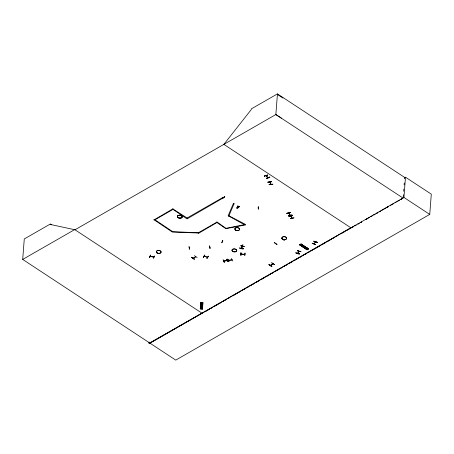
<?xml version="1.0" encoding="UTF-8"?>
<svg xmlns="http://www.w3.org/2000/svg" width="454" height="454" viewBox="0 0 454 454"><rect width="100%" height="100%" fill="white"/><g stroke="black" fill="none" stroke-linecap="round" stroke-linejoin="round"><path stroke-width="0.68" d="M237.658 208.29L237.89 205.764L237.817 208.273M238.316 206.882L237.68 207.081L237.981 207.279M258.422 207.983L258.048 207.977L258.479 207.994M258.491 206.684L258.689 209.232L258.536 206.837M240.921 255.279L240.966 252.753L240.932 255.108M241.375 254.161L241.397 253.865M244.383 254.348L244.388 254.041M244.797 254.359L241.006 254.047M245.041 253.128L244.768 255.5L245.041 253.145M404.287 177.9L405.496 177.208L431.3 194.153L429.739 214.401L175.76 360.113L22.7 259.421L24.272 238.963L50.275 224.049L51.455 224.826M50.275 224.049L50.241 224.429L74.995 229.786L275.85 114.556L277.445 93.887L404.713 177.463L404.605 178.842M150.558 255.052L149.655 257.31M150.541 256.181L150.405 256.482M216.921 222.534L198.858 233.14L198.324 232.788L172.673 231.642L172.145 231.943L153.929 219.719M154.456 219.413L172.673 231.642L172.679 232.102L198.353 232.998M154.99 219.764L173.036 209.413M153.378 258.218C155.257 253.394 154.315 257.543 153.395 258.048M153.475 257.072L153.452 256.754M149.054 342.072L148.946 343.457L201.962 313.169M172.503 209.061L187.071 218.896L223.748 197.598M153.912 219.969L173.031 208.761M187.088 217.988L223.175 197.286M187.616 218.34L173.008 209.01M189.602 248.991L189.38 249.167L189.085 246.624M189.778 247.793L189.761 247.708M191.736 257.202C191.202 257.622 194.397 259.722 194.471 259.001M194.443 255.653L197.167 257.617M198.33 233.248L198.347 232.539M204.839 255.006L203.358 257.117M204.47 256.175L204.521 256.101M208.392 256.09L207.092 258.428L206.905 258.201M207.285 256.947L207.217 257.231M209.311 246.931L209.402 247.248M209.68 245.96L210.003 248.185M216.393 222.182L225.49 228.424L245.171 224.509L245.438 224.951L226.285 228.566L216.916 221.881M222.006 198.353L224.707 196.82L222.034 198.239M223.334 197.66L223.657 197.655M224.758 196.696L222.023 198.409M222.829 240.399L221.824 242.635M222.71 241.812L222.761 241.522M223.181 259.807L224.174 262.316L224.389 262.111M224.151 261.124L224.174 260.817M245.024 224.162L228.197 215.412M245.007 224.412L244.541 224.753L228.458 215.9M228.436 216.155L228.918 215.565M226.818 259.41L228.231 261.68L226.835 259.24M227.057 260.454L227.017 260.375M227.8 259.086L228.992 261.561L227.772 259.109M228.044 261.544L226.858 259.376M228.788 260.414L228.793 260.097M228.175 215.667L233.401 203.449M228.901 215.815L234.128 203.602M231.449 258.519L232.681 260.965M231.739 259.943L231.631 259.654M236.818 208.119C242.005 204.896 238.77 207.535 236.682 207.858M237.936 207.262L237.697 206.871M239.689 247.89C239.309 248.469 243.497 249.399 243.389 248.713M240.733 245.773L244.485 246.533L240.745 245.665M241.653 248.446L241.727 248.026M241.744 246.976C243.804 242.209 242.725 246.295 241.755 246.806M241.886 245.835L241.863 245.518M243.372 248.854L239.672 248.032L243.384 248.741M258.065 207.762L258.127 208.085M267.582 174.932L264.336 176.067M264.324 176.18L267.565 175.102L264.347 176.067M266.129 175.602L267.985 177.775M266.033 175.352L266.129 175.919L266.106 175.386M266.067 175.885L266.248 175.556M266.441 178.155C269.171 178.036 272.644 176.078 266.538 178.416M267.883 177.293L268.098 177.735M271.571 181.589L267.911 182.145M269.67 177.02L269.772 177.31M272.826 184.188L269.165 184.75L269.108 184.455M269.682 177.049L266.441 178.297M269.682 181.804L269.931 182.247M270.737 184.148C269.999 183.325 272.689 186.356 269.687 182.071L269.699 181.748M269.824 181.731L269.744 182.258M269.931 182.281L269.886 181.77M269.046 264.421C268.524 264.852 271.827 266.873 271.884 266.158M270.709 265.04L270.811 265.096M271.651 262.804L274.488 264.54M274.324 242.544L277.053 244.343M281.571 238.39L284.363 240.314L281.571 238.52M290.344 212.461L286.826 213.255M291.99 214.975L288.472 215.786L288.398 215.497M292.501 215.497L288.926 216.2M290.083 215.281L289.924 214.821M293.937 217.801L290.418 218.766L290.35 218.47M290.804 216.036L292.098 218.062M295.929 252.759C295.514 253.315 299.595 254.467 299.521 253.78M297.285 250.784L300.957 251.681L297.308 250.614M297.943 253.009L297.773 253.457L299.146 251.312L297.631 253.411L297.818 252.974M312.204 243.236L315.609 244.644L315.712 244.36M312.216 243.208L315.689 244.519M313.81 241.301L317.397 242.34L313.833 241.131M314.083 243.94L314.083 243.492M403.226 196.752L403.385 194.687M403.651 191.242L403.81 189.176M404.128 185.039L404.287 182.973M149.956 343.167L403.935 197.456L405.496 177.208M200.736 302.432L200.237 308.822L202.45 308.992L202.819 302.483L200.781 302.443M200.912 302.387L200.401 308.765L200.895 302.324L201.287 302.415L200.872 308.873L201.411 302.483L200.991 302.46M201.031 302.46L200.384 308.703M200.651 308.856L201.111 302.466M201.27 302.353L200.855 308.868M202.308 308.862L201.911 308.89L202.439 302.449L201.78 308.947L202.439 302.449L202.961 302.608L202.399 308.992M202.155 308.975L202.654 302.591L202.285 308.919M241.449 248.4L242.481 246.255M242.635 246.306L241.619 248.457M274.301 242.691L276.968 244.53M223.748 261.09L227.403 260.522M227.403 260.619L223.822 261.067M228.368 260.369L232.022 259.802M232.017 259.898L228.424 260.46M268.893 264.676L271.872 266.328M271.85 266.316L269.001 264.591M178.121 217.71A2.406 1.476 4.4 0 1 179.177 215.287A2.406 1.476 4.4 0 1 182.133 217.228A2.406 1.476 4.4 0 1 178.121 217.71L178.099 217.67A2.412 1.476 4.4 0 1 179.182 215.207A2.412 1.476 4.4 0 1 182.145 217.154A2.412 1.476 4.4 0 1 178.127 217.636L178.11 217.648M235.478 230.11L235.478 230.099A2.401 1.47 4.4 0 1 236.562 227.721A2.401 1.47 4.4 0 1 239.508 229.656A2.401 1.47 4.4 0 1 235.507 230.138L235.501 230.064M149.616 257.435L150.524 255.176L149.638 257.48M153.849 257.049L150.115 256.397M221.813 242.805L222.608 240.524M241.851 245.818L242.254 245.807L241.937 245.722M270.402 265.431L270.646 265.267M270.505 265.488L273.007 263.808M238.078 207.228L237.709 207.098M266.226 175.851L265.93 175.448M268.081 177.707L266.05 175.675M193.041 258.241L195.748 256.686M189.04 246.766L189.59 249.161M240.949 252.884L240.898 255.233M209.635 247.107L209.294 247.141L209.737 247.209M307.296 249.672L299.68 244.905L301.15 244.031M299.89 244.797L307.307 249.655L307.012 249.819M299.946 244.757L307.489 249.547L300.06 244.575M300.809 244.297L308.124 249.206L300.906 244.116L308.595 248.934L301.167 243.968L300.9 244.167M308.595 248.934L300.906 244.116M203.313 257.248L204.805 255.125L203.341 257.287M206.928 258.349L208.414 256.238M315.479 241.88L313.89 243.934M314.066 243.934L315.609 241.931M223.856 144.383L251.403 109.391L251.448 108.801L277.445 93.887M290.651 216.03L292.001 218.261M299.782 244.797L307.188 249.723M299.702 244.91L307.04 249.808M270.431 265.414L272.758 263.944M238.248 207.183L237.873 207.155M200.611 308.851L200.906 308.862M244.746 254.365L241 254.149M150.109 256.311L153.81 257.043M271.77 262.866L274.5 264.665M270.993 184.335L269.801 182.026M22.7 259.421L74.734 229.571M198.324 232.788L216.898 222.137M193.183 258.286L195.844 256.748M149.968 342.997L350.829 227.766M205.951 311.251L209.646 309.129M210.877 308.425L212.722 307.369M213.953 306.66L215.179 305.956M216.41 305.247L218.255 304.191M219.486 303.482L220.718 302.778M222.562 301.723L223.794 301.013M225.025 300.31L226.251 299.6M228.101 298.545L229.327 297.835M233.634 295.367L237.328 293.25M238.554 292.546L240.399 291.485M241.63 290.781L242.862 290.072M244.093 289.368L245.937 288.307M247.169 287.603L248.4 286.9M250.245 285.838L251.476 285.135M252.702 284.425L253.934 283.722M255.778 282.66L257.009 281.957M258.241 281.253L259.472 280.544M261.317 279.488L265.005 277.371M266.237 276.662L268.081 275.606M269.313 274.897L270.544 274.193M271.776 273.49L273.62 272.428M274.852 271.725L276.077 271.015M277.309 270.312L279.153 269.25M280.385 268.547L281.616 267.843M283.461 266.782L284.692 266.078M285.924 265.369L287.149 264.665M288.999 263.604L292.688 261.487M293.92 260.783L298.221 258.315M299.453 257.605L301.297 256.55M302.529 255.84L303.76 255.137M304.992 254.433L306.836 253.372M308.067 252.668L309.299 251.959M311.143 250.903L312.375 250.194M313.601 249.49L320.371 245.608M321.597 244.905L325.904 242.43M327.135 241.727L328.98 240.665M330.211 239.962L331.443 239.258M332.674 238.549L334.519 237.493M335.75 236.784L336.976 236.08M341.283 233.611L344.972 231.489M346.203 230.785L348.048 229.73M349.279 229.02L350.511 228.317M360.3 222.698L361.526 221.995M369.477 217.432L365.805 219.537L367.065 218.856M370.702 216.734L372.535 215.678M374.981 214.277L373.761 214.98L375.032 214.305M376.207 213.573L378.04 212.523M379.266 211.819L380.486 211.116M381.712 210.418L388.442 206.553M390.275 205.503L393.947 203.398M395.167 202.694L396.393 201.99M397.613 201.292L399.452 200.237M400.672 199.539L401.898 198.835M360.317 222.71L361.543 222.012M376.258 213.607L377.484 212.909M379.323 211.859L380.548 211.155M386.677 207.654L388.516 206.604M400.774 199.601L402 198.903M223.64 197.865L223.362 197.683M236.665 208.023L239.428 206.485M300.548 245.228L301.916 244.462M303.737 247.368L305.105 246.601M304.481 247.867L305.848 247.101M305.139 248.31L306.507 247.543M305.882 248.809L307.25 248.037M306.382 249.138L307.75 248.372M307.125 249.638L308.493 248.871M223.118 259.96L224.327 262.27M222.653 241.812L222.335 241.732L222.704 241.727M204.147 256.204L207.597 257.242M207.557 257.344L204.124 256.3M202.558 302.591L202.064 308.97M286.741 213.295L290.339 212.631L286.826 213.425M288.386 215.661L291.99 214.997M288.903 216.314L292.495 215.61M291.928 217.835L292.081 218.068M290.356 218.629L293.931 217.931M267.905 182.315L271.566 181.759M267.843 182.185L271.56 181.696M269.097 184.619L272.826 184.193M189.693 247.912L189.329 247.924L189.744 247.918M200.844 302.977L202.768 303.13M200.623 305.758L202.541 305.905M200.566 306.405L202.49 306.552M200.526 306.978L202.444 307.125M200.475 307.625L202.393 307.772M200.441 308.056L202.359 308.209M288.642 213.017L290.219 215.241L288.534 213.096M233.384 203.704L234.111 203.852M297.302 250.727L300.9 251.749M313.822 241.244L317.329 242.408M277.4 94.477L282.967 98.092M281.423 118.171L275.85 114.556L403.124 198.131M403.935 197.456L429.739 214.401M223.555 144.19L351.124 227.965M223.158 197.541L223.686 197.887M74.694 229.593L202.263 313.368M292.501 215.667L288.926 216.371M210.015 248.31L209.504 245.954L209.986 248.355M295.906 252.901L299.509 253.945L295.906 252.901M232.658 251.403L232.658 251.414A2.401 1.47 4.4 0 0 236.693 250.954A2.401 1.47 4.4 0 0 233.742 249.013A2.401 1.47 4.4 0 0 232.686 251.437L232.681 251.374M191.707 257.344L194.437 259.155L191.702 257.361M353.575 226.557L351.736 227.613L353.575 226.563M356.021 225.156L354.795 225.859L356.027 225.161M359.08 223.402L357.854 224.1L359.091 223.413M232.698 251.312A2.401 1.47 4.4 0 0 236.699 250.829A2.401 1.47 4.4 0 0 233.753 248.894A2.401 1.47 4.4 0 0 232.698 251.312M157.022 252.957A2.406 1.476 4.4 0 0 161.034 252.475A2.406 1.476 4.4 0 0 158.077 250.534A2.406 1.476 4.4 0 0 157.022 252.957M157.044 252.821A2.389 1.464 4.4 0 0 161.028 252.345A2.389 1.464 4.4 0 0 158.088 250.415A2.389 1.464 4.4 0 0 157.044 252.821M235.518 230.008A2.401 1.47 4.4 0 0 239.519 229.525A2.401 1.47 4.4 0 0 236.574 227.59A2.401 1.47 4.4 0 0 235.518 230.008M282.57 239.184A2.401 1.47 4.4 0 0 286.576 238.702A2.401 1.47 4.4 0 0 283.625 236.767A2.401 1.47 4.4 0 0 282.57 239.184M282.581 239.059A2.401 1.47 4.4 0 0 286.582 238.577A2.401 1.47 4.4 0 0 283.637 236.642A2.401 1.47 4.4 0 0 282.581 239.059M178.144 217.574A2.389 1.464 4.4 0 0 182.128 217.091A2.389 1.464 4.4 0 0 179.188 215.168A2.389 1.464 4.4 0 0 178.144 217.574"/></g></svg>
